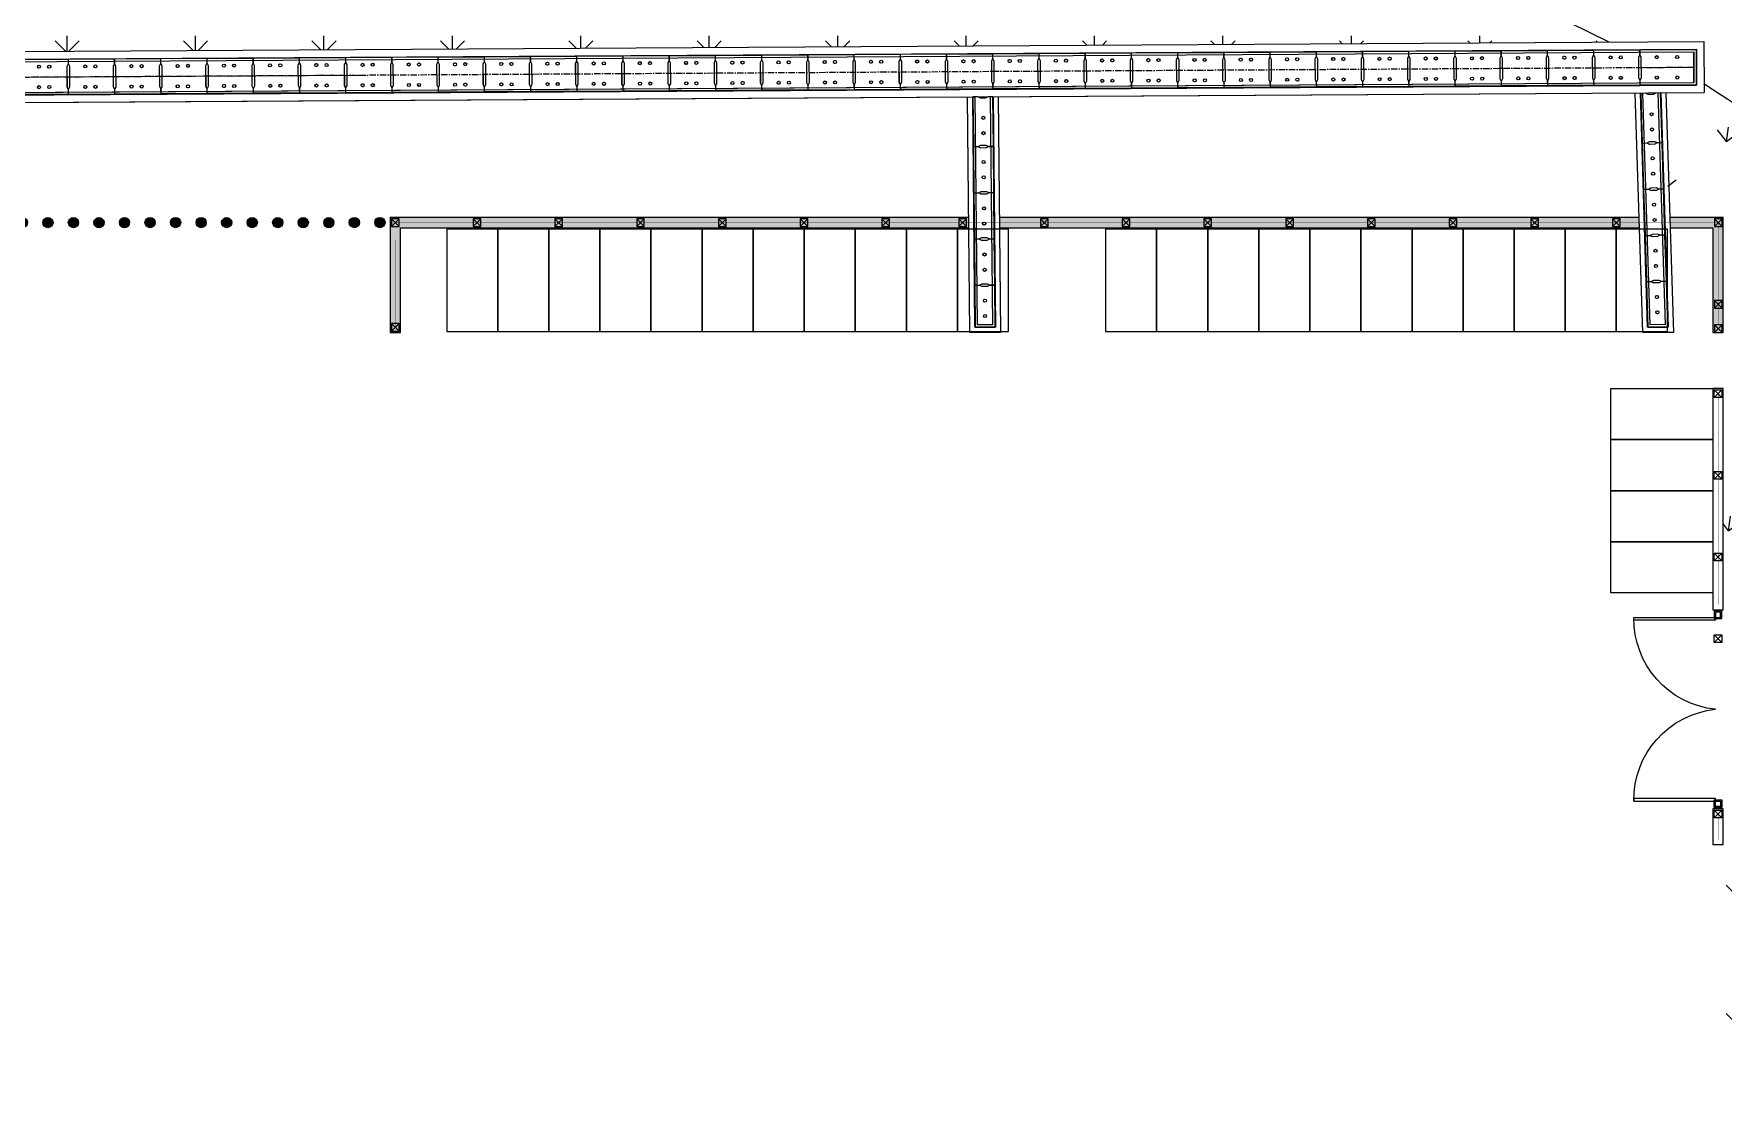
# Model space of a CAD drawing. Header units: millimetres. Extents: x -286774 to 170591, y -126585 to 81607.
# Drawn here: x 36223 to 69300, y 526 to 21448 of the extents above; entities that cross this region are included whole.
import ezdxf

# ---------------------------------------------------------------- set-up
doc = ezdxf.new("R2010")
doc.units = ezdxf.units.MM
doc.header["$LTSCALE"] = 100
doc.header["$MEASUREMENT"] = 0
doc.linetypes.add('CENTERX2', pattern=[4, 2.5, -0.5, 0.5, -0.5])
for name, color, linetype, lineweight in [('1.Fence Wall', 2, 'Continuous', 15), ('ARC-VIEW', 90, 'Continuous', 5), ('ARC_HATCH', 8, 'Continuous', 9), ('BOLLARD', 221, 'Continuous', 5), ('Fence', 1, 'Continuous', 9), ('gate', 5, 'Continuous', 9), ('net thay', 7, 'Continuous', 9), ('TAN CANG-profile- REVISE1$0$8', 17, 'Continuous', 0), ('trench cover', 74, 'Continuous', 0), ('UPVC D90', 6, 'Continuous', 30), ('X-FENCE_Suoi Tien Substation_Fence at yards_Elevation$0$$1$XBASE SUOI TIEN$0$A-Hatch', 8, 'Continuous', 5)]:
    doc.layers.add(name, color=color, linetype=linetype, lineweight=lineweight)
doc.layers.add('ARC-PAKING-AR', color=9, linetype='Continuous', lineweight=0, true_color=0x808080)
for name, color, linetype in [('detail', 7, 'Continuous'), ('L1-DRAINAGE-LONG_DITCH', 6, 'Continuous'), ('L1-DRAINAGE-TRANS_PIPE', 230, 'CENTERX2')]:
    doc.layers.add(name, color=color, linetype=linetype)

# ---------------------------------------------------------------- blocks, each defined once
blk = doc.blocks.new('c1')
at = {"layer": 'trench cover'}
blk.add_lwpolyline([(875, 345), (875, 250), (850, 200), (850, -200), (875, -250), (875, -345), (-25, -345), (-25, -250), (0, -200), (0, 200), (-25, 250), (-25, 345)], close=True, dxfattribs=at)
for centre in [(304, 200), (504, 200), (304, -200), (504, -200)]:
    blk.add_circle(centre, 30, dxfattribs=at)
blk = doc.blocks.new('*U28')
at = {"layer": 'trench cover', "xscale": 0.001, "yscale": 0.001, "zscale": 0.001}
blk.add_blockref('c1', (-0.425, 0), dxfattribs=at)
blk = doc.blocks.new('*U29')
at = {"layer": 'trench cover'}
for p in [(117.65, 0), (118.555, 0), (119.46, 0), (120.365, 0), (121.27, 0), (122.175, 0), (123.08, 0), (123.985, 0), (124.89, 0), (125.795, 0), (126.7, 0), (127.605, 0), (128.51, 0), (129.415, 0), (130.32, 0), (131.225, 0), (132.13, 0), (133.035, 0), (133.94, 0), (134.845, 0), (135.75, 0), (136.655, 0), (137.56, 0), (138.465, 0), (139.37, 0), (140.275, 0), (141.18, 0), (142.085, 0), (142.99, 0), (143.895, 0), (144.8, 0), (145.705, 0), (146.61, 0), (147.515, 0), (148.42, 0)]:
    blk.add_blockref('*U28', p, dxfattribs=at)
blk = doc.blocks.new('ttc')
at = {"layer": 'L1-DRAINAGE-LONG_DITCH', "ltscale": 0.1}
blk.add_line((135.43, 24.12), (135.345, 24.714), dxfattribs=at)
at = {"layer": 'L1-DRAINAGE-LONG_DITCH', "ltscale": 0.8, "flags": 128}
for points in [[(-14.775, 3.366), (135.514, 24.94)], [(135.514, 24.94), (135.656, 23.951)], [(-14.605, 3.239), (135.387, 24.771)], [(135.387, 24.771), (135.486, 24.078)], [(-11.113, -15.713), (-12.346, -6.258), (-12.815, -4.308), (-13.813, 2.645), (135.486, 24.078)], [(-10.964, -15.694), (-12.198, -6.23), (-12.667, -4.279), (-13.643, 2.518), (135.656, 23.951)], [(134.913, 23.844), (135.696, 19.218), (135.102, 19.136), (134.319, 23.759)], [(134.814, 23.83), (135.58, 19.303), (135.184, 19.248), (134.418, 23.773)], [(121.973, 21.986), (122.647, 17.422), (122.053, 17.341), (121.379, 21.901)], [(121.874, 21.972), (122.533, 17.508), (122.137, 17.453), (121.478, 21.916)]]:
    blk.add_lwpolyline(points, dxfattribs=at)
at = {"layer": 'L1-DRAINAGE-LONG_DITCH', "ltscale": 0.3}
for points in [[(-14.549, 3.196), (135.344, 24.714)], [(135.344, 24.714), (135.429, 24.12)], [(-13.869, 2.688), (135.429, 24.12)], [(135.526, 19.347), (134.765, 23.823)], [(135.229, 19.304), (134.468, 23.78)], [(135.526, 19.347), (135.229, 19.304)], [(122.477, 17.55), (122.18, 17.51)]]:
    blk.add_lwpolyline(points, dxfattribs=at)
at = {"layer": 'L1-DRAINAGE-LONG_DITCH', "ltscale": 0.3, "elevation": 0.116}
for points in [[(122.18, 17.51), (121.528, 21.922)], [(122.477, 17.55), (121.825, 21.965)]]:
    blk.add_lwpolyline(points, dxfattribs=at)
at = {"layer": 'L1-DRAINAGE-TRANS_PIPE', "ltscale": 0.5, "flags": 128}
blk.add_lwpolyline([(-14.209, 2.942), (135.387, 24.417)], dxfattribs=at)
at = {"layer": 'trench cover'}
for points in [[(135.481, 24.082), (134.392, 23.926), (134.379, 24.02), (134.396, 24.073), (134.339, 24.469), (134.308, 24.515), (134.294, 24.609), (135.383, 24.765)], [(134.809, 23.83), (134.716, 23.814), (134.67, 23.781), (134.572, 23.765), (134.518, 23.781), (134.425, 23.765), (134.587, 22.806), (134.681, 22.822), (134.726, 22.855), (134.824, 22.871), (134.878, 22.855), (134.971, 22.871)], [(134.972, 22.866), (134.879, 22.85), (134.834, 22.817), (134.735, 22.801), (134.681, 22.817), (134.588, 22.801), (134.738, 21.914), (134.832, 21.929), (134.877, 21.962), (134.975, 21.979), (135.029, 21.963), (135.122, 21.979)], [(121.869, 21.975), (121.775, 21.961), (121.729, 21.929), (121.63, 21.914), (121.577, 21.932), (121.483, 21.918), (121.625, 20.955), (121.719, 20.969), (121.765, 21.001), (121.864, 21.016), (121.917, 20.998), (122.011, 21.012)], [(135.123, 21.974), (135.03, 21.958), (134.984, 21.925), (134.886, 21.908), (134.832, 21.925), (134.739, 21.909), (134.889, 21.021), (134.983, 21.037), (135.028, 21.07), (135.126, 21.087), (135.18, 21.071), (135.273, 21.086)], [(122.011, 21.007), (121.917, 20.994), (121.872, 20.962), (121.773, 20.947), (121.72, 20.964), (121.626, 20.95), (121.757, 20.06), (121.851, 20.074), (121.897, 20.106), (121.996, 20.121), (122.049, 20.103), (122.143, 20.117)], [(135.274, 21.081), (135.181, 21.066), (135.135, 21.033), (135.037, 21.016), (134.983, 21.032), (134.89, 21.016), (135.04, 20.129), (135.133, 20.145), (135.179, 20.178), (135.277, 20.195), (135.331, 20.178), (135.424, 20.194)], [(135.188, 19.254), (135.574, 19.307), (135.425, 20.189), (135.331, 20.173), (135.286, 20.14), (135.188, 20.124), (135.134, 20.14), (135.041, 20.124)], [(122.144, 20.112), (122.05, 20.098), (122.004, 20.066), (121.905, 20.052), (121.852, 20.069), (121.758, 20.055), (121.889, 19.165), (121.983, 19.179), (122.029, 19.211), (122.128, 19.225), (122.181, 19.208), (122.275, 19.222)], [(122.276, 19.217), (122.182, 19.203), (122.136, 19.171), (122.037, 19.156), (121.984, 19.174), (121.89, 19.16), (122.021, 18.27), (122.115, 18.283), (122.161, 18.315), (122.26, 18.33), (122.313, 18.313), (122.407, 18.326)], [(122.142, 17.459), (122.527, 17.512), (122.408, 18.322), (122.314, 18.308), (122.268, 18.276), (122.169, 18.261), (122.116, 18.278), (122.022, 18.265)]]:
    blk.add_lwpolyline(points, close=True, dxfattribs=at)
for centre in [(134.64, 24.512), (135.036, 24.569), (134.697, 24.116), (135.093, 24.173), (134.691, 23.391), (134.741, 23.096), (134.83, 22.538), (134.88, 22.242), (121.741, 21.539), (134.981, 21.645), (121.785, 21.242), (135.031, 21.35), (121.862, 20.682), (135.132, 20.753), (121.906, 20.385), (135.182, 20.457), (135.283, 19.861), (121.995, 19.787), (122.038, 19.49), (135.333, 19.565), (122.127, 18.892), (122.171, 18.595), (122.259, 17.996), (122.303, 17.699)]:
    blk.add_circle(centre, 0.03, dxfattribs=at)
at = {"layer": 'trench cover', "rotation": 8.169265610718904}
blk.add_blockref('*U29', (-13.021, 3.113), dxfattribs=at)
blk = doc.blocks.new('packing-ar')
at = {"layer": 'ARC-PAKING-AR'}
for points in [[(113.057, 30.701), (114.057, 30.701), (114.057, 32.701), (113.057, 32.701)], [(114.057, 30.701), (115.057, 30.701), (115.057, 32.701), (114.057, 32.701)], [(115.057, 30.7), (116.057, 30.7), (116.057, 32.7), (115.057, 32.7)], [(116.057, 30.7), (117.057, 30.7), (117.057, 32.7), (116.057, 32.7)], [(117.057, 30.7), (118.057, 30.7), (118.057, 32.7), (117.057, 32.7)], [(118.057, 30.7), (119.057, 30.7), (119.057, 32.7), (118.057, 32.7)], [(119.057, 30.7), (120.057, 30.7), (120.057, 32.7), (119.057, 32.7)], [(120.057, 30.7), (121.057, 30.7), (121.057, 32.7), (120.057, 32.7)], [(121.057, 30.7), (122.057, 30.7), (122.057, 32.7), (121.057, 32.7)], [(122.057, 30.7), (123.057, 30.7), (123.057, 32.7), (122.057, 32.7)], [(123.057, 30.7), (124.057, 30.7), (124.057, 32.7), (123.057, 32.7)], [(125.957, 30.7), (126.957, 30.7), (126.957, 32.7), (125.957, 32.7)], [(126.957, 30.7), (127.957, 30.7), (127.957, 32.7), (126.957, 32.7)], [(127.957, 30.7), (128.957, 30.7), (128.957, 32.7), (127.957, 32.7)], [(128.957, 30.7), (129.957, 30.7), (129.957, 32.7), (128.957, 32.7)], [(129.957, 30.7), (130.957, 30.7), (130.957, 32.7), (129.957, 32.7)], [(130.957, 30.7), (131.957, 30.7), (131.957, 32.7), (130.957, 32.7)], [(131.957, 30.7), (132.957, 30.7), (132.957, 32.7), (131.957, 32.7)], [(132.957, 30.7), (133.957, 30.7), (133.957, 32.7), (132.957, 32.7)], [(133.957, 30.7), (134.957, 30.7), (134.957, 32.7), (133.957, 32.7)], [(134.957, 30.7), (135.957, 30.7), (135.957, 32.7), (134.957, 32.7)], [(135.957, 30.7), (136.957, 30.7), (136.957, 32.7), (135.957, 32.7)], [(137.85, 29.581), (137.85, 28.581), (135.85, 28.581), (135.85, 29.581)], [(137.85, 28.581), (137.85, 27.581), (135.85, 27.581), (135.85, 28.581)], [(137.85, 27.581), (137.85, 26.581), (135.85, 26.581), (135.85, 27.581)], [(137.85, 26.581), (137.85, 25.581), (135.85, 25.581), (135.85, 26.581)]]:
    blk.add_lwpolyline(points, close=True, dxfattribs=at)
blk = doc.blocks.new('bollard H')
at = {"layer": 'BOLLARD'}
h = blk.add_hatch(color=256, dxfattribs=at)
h.dxf.hatch_style = 1
h.set_gradient(color1=(128, 128, 128), tint=1, name='SPHERICAL')
edge = h.paths.add_edge_path()
edge.add_arc((0, 0), 0.1, -7.8306, 352.1694)
blk.add_circle((0, 0), 0.1, dxfattribs=at)
blk = doc.blocks.new('*U88')
at = {"layer": 'BOLLARD', "xscale": 999.9999999999999, "yscale": 999.9999999999999, "zscale": 999.9999999999999, "rotation": 277.8305783406321}
blk.add_blockref('bollard H', (0, 0), dxfattribs=at)
blk = doc.blocks.new('*U89')
at = {"layer": 'BOLLARD'}
for p in [(8916, 1226), (9411, 1294), (9907, 1362), (10402, 1431), (10897, 1499), (6439, 886), (6935, 954), (7430, 1022), (7925, 1090), (8421, 1158), (4458, 613), (4953, 681), (5449, 749), (5944, 817), (1981, 272), (2477, 341), (2972, 409), (3467, 477), (3963, 545), (0, 0), (495, 68), (991, 136), (1486, 204)]:
    blk.add_blockref('*U88', p, dxfattribs=at)
blk = doc.blocks.new('TRU D60')
at = {"layer": 'Fence'}
for p, q in [((-99532, -940350), (-99382, -940200)), ((-99532, -940200), (-99382, -940350))]:
    blk.add_line(p, q, dxfattribs=at)
blk.add_lwpolyline([(-99532, -940350), (-99382, -940350), (-99382, -940200), (-99532, -940200)], close=True, dxfattribs=at)
blk = doc.blocks.new('*U111')
at = {"layer": 'UPVC D90', "rotation": 7.780999999999881}
blk.add_blockref('TRU D60', (-28760, 945083), dxfattribs=at)
blk = doc.blocks.new('*U112')
at = {"layer": 'net thay'}
blk.add_blockref('*U111', (0, 0), dxfattribs=at)
blk = doc.blocks.new('*U113')
at = {"layer": 'UPVC D90'}
blk.add_blockref('TRU D60', (99457, 940275), dxfattribs=at)
blk = doc.blocks.new('*U92')
at = {"layer": 'detail'}
for p in [(0, 0), (1600, 0), (3200, 0), (4800, 0), (6400, 0), (8000, 0), (9600, 0)]:
    blk.add_blockref('*U113', p, dxfattribs=at)
blk = doc.blocks.new('*U93')
at = {"layer": 'UPVC D90'}
blk.add_blockref('TRU D60', (99457, 940275), dxfattribs=at)
blk = doc.blocks.new('*U94')
at = {"layer": 'detail'}
for p in [(0, 0), (1600, 0), (3200, 0), (4800, 0), (6400, 0), (8000, 0), (9600, 0), (11200, 0), (12800, 0)]:
    blk.add_blockref('*U93', p, dxfattribs=at)
blk = doc.blocks.new('*U118')
at = {"layer": 'UPVC D90', "rotation": 7.830999999999795}
blk.add_blockref('TRU D60', (-29584, 945057), dxfattribs=at)
blk = doc.blocks.new('*U119')
at = {"layer": 'L1-DRAINAGE-TRANS_PIPE'}
blk.add_blockref('*U118', (0, 0), dxfattribs=at)
blk = doc.blocks.new('*U120')
at = {"layer": 'UPVC D90'}
blk.add_blockref('TRU D60', (99457, 940275), dxfattribs=at)
blk = doc.blocks.new('*U61')
at = {"layer": 'detail'}
blk.add_blockref('*U120', (0, 0), dxfattribs=at)
blk = doc.blocks.new('*U80')
at = {"layer": 'UPVC D90'}
blk.add_blockref('TRU D60', (99457, 940275), dxfattribs=at)
blk = doc.blocks.new('*U81')
at = {"layer": 'detail'}
for p in [(0, 4799), (0, 3200), (0, 1600), (0, 0)]:
    blk.add_blockref('*U80', p, dxfattribs=at)
blk = doc.blocks.new('*U82')
at = {"layer": 'UPVC D90'}
blk.add_blockref('TRU D60', (99457, 940275), dxfattribs=at)
blk = doc.blocks.new('*U104')
at = {"layer": 'detail'}
blk.add_blockref('*U82', (0, 0), dxfattribs=at)

msp = doc.modelspace()

# ---------------------------------------------------------------- hatches: boundary and pattern name
at = {"layer": 'ARC_HATCH'}
h = msp.add_hatch(dxfattribs=at)
h.set_pattern_fill('DOTS', color=256, scale=50, angle=-7.8306)
h.set_pattern_definition([(4e-10, (-28297.21, 2.145), (39.6875, 79.375), [0, -79.375])])
h.paths.add_polyline_path([(54532, 17650), (54530, 17850), (43200, 17850), (43200, 15600), (43400, 15600), (43400, 17650)])
h.paths.add_polyline_path([(67661, 17650), (67654, 17850), (55130, 17850), (55132, 17650)])
h.paths.add_polyline_path([(68254, 17850), (68261, 17650), (69100, 17650), (69100, 15600), (69300, 15600), (69300, 17850)])
at = {"layer": 'TAN CANG-profile- REVISE1$0$8'}
h = msp.add_hatch(dxfattribs=at)
h.set_pattern_fill('GRASS', color=256, scale=70, angle=-7.8306)
h.set_pattern_definition([(90, (-806730.6, -593718), (-1257.2359, 1257.2359), [333.375, -2181.0967]), (45, (-806730.6, -593718), (-1257.236, 1257.236), [333.375, -1444.625]), (135, (-806730.6, -593718), (-1257.236, -1257.236), [333.375, -1444.625])])
h.paths.add_polyline_path([(28867, 34379), (22755, 36028), (16552, 37283), (10271, 38194), (3925, 38811), (-8600, 39352), (-8600, 20837), (67069, 21284), (63284, 23152), (58584, 25297), (49362, 29063)])
h = msp.add_hatch(dxfattribs=at)
h.set_pattern_fill('GRASS', color=256, scale=60, angle=-7.8306)
h.set_pattern_definition([(82.16942166, (-763304724.7, -1100613175.4), (-920.761064, 1214.4031713), [285.75, -1869.5114688]), (37.16942166, (-763304724.7, -1100613175.4), (-920.7610641, 1214.4031715), [285.75, -1238.25]), (127.16942166, (-763304724.7, -1100613175.4), (-1214.4031715, -920.7610641), [285.75, -1238.25])])
edge = h.paths.add_edge_path()
edge.add_line((74515, 13980), (74480, 13981))
edge.add_arc((74492, 14481), 500, 178.6206, 268.6206, ccw=False)
edge.add_line((73992, 14493), (74017, 15493))
edge.add_arc((74516, 15481), 500, 118.09, 178.6206, ccw=False)
edge.add_line((74281, 15922), (73116, 17232))
edge.add_line((73116, 17232), (72122, 18222))
edge.add_line((72122, 18222), (71109, 19024))
edge.add_line((71109, 19024), (68951, 20472))
edge.add_line((68951, 20472), (68929, 20295))
edge.add_line((68929, 20295), (68179, 20290))
edge.add_line((68179, 20290), (68254, 17848))
edge.add_line((68254, 17848), (69333, 17848))
edge.add_line((69333, 17848), (69333, 14500))
edge.add_line((69333, 14500), (69300, 14498))
edge.add_line((69300, 14498), (69301, 10170))
edge.add_line((69301, 10170), (75175, 11605))
edge.add_line((75175, 11605), (75102, 11819))
edge.add_line((75102, 11819), (75832, 12340))
edge.add_line((75832, 12340), (76129, 12704))
edge.add_line((76129, 12704), (76286, 12970))
edge.add_line((76286, 12970), (76385, 13186))
edge.add_line((76385, 13186), (76435, 13322))
edge.add_line((76435, 13322), (76540, 13750))
edge.add_line((76540, 13750), (76569, 14232))
edge.add_line((76569, 14232), (76012, 14245))
edge.add_line((76012, 14245), (76015, 14377))
edge.add_line((76015, 14377), (75950, 14185))
edge.add_line((75950, 14185), (75783, 14025))
edge.add_line((75783, 14025), (75108, 13965))
edge.add_line((75108, 13965), (74517, 13980))
edge.add_line((74517, 13980), (74515, 13980))
h = msp.add_hatch(dxfattribs=at)
h.set_pattern_fill('GRASS', color=256, scale=70, angle=-7.8306)
h.set_pattern_definition([(90, (-806699.4, -471950.4), (-1257.2359, 1257.2359), [333.375, -2181.0967]), (45, (-806699.4, -471950.4), (-1257.236, 1257.236), [333.375, -1444.625]), (135, (-806699.4, -471950.4), (-1257.236, -1257.236), [333.375, -1444.625])])
h.paths.add_polyline_path([(68750, -4450), (69300, -4450), (69300, -6070), (77623, -5308), (79124, -4791), (79124, -4510), (79736, -4097), (80139, -3735), (80613, -3171), (80969, -2576), (81298, -1706), (81414, -1108), (81348, -519), (81102, -519), (80985, -685), (80715, -877), (79938, -897), (79476, -886), (79263, -786), (79093, -524), (79088, 709), (79223, 957), (79571, 1103), (80577, 1104), (80930, 957), (81077, 604), (81102, 881), (81335, 881), (81431, 1300), (81333, 1947), (81070, 2719), (80890, 3145), (79910, 4310), (78987, 4941), (78023, 5308), (77179, 5441), (77099, 5670), (77090, 5693), (71632, 6078), (69315, 6268), (69320, 4430), (68750, 4450)])

# ---------------------------------------------------------------- linework, layer by layer
at = {"layer": '1.Fence Wall', "flags": 128}
for points in [[(43200, 17850), (43200, 15600), (43400, 15600), (43400, 17650), (54532, 17650)], [(54530, 17850), (43200, 17850)], [(67654, 17850), (55130, 17850)], [(55132, 17650), (67661, 17650)], [(68261, 17650), (69100, 17650), (69100, 15600), (69300, 15600), (69300, 17850), (68254, 17850)]]:
    msp.add_lwpolyline(points, dxfattribs=at)
for points in [[(69100, 10170), (69300, 10170), (69300, 14500), (69100, 14500)], [(69100, 5570), (69300, 5570), (69300, 6270), (69100, 6270)]]:
    msp.add_lwpolyline(points, close=True, dxfattribs=at)
at = {"layer": 'ARC-VIEW', "flags": 128}
msp.add_lwpolyline([(67070, 21284), (63284, 23152), (58584, 25297), (49362, 29063), (28867, 34379), (22755, 36028), (16552, 37283), (10271, 38194), (3925, 38811), (-8800, 39361)], dxfattribs=at)
at = {"layer": 'ARC-VIEW'}
msp.add_lwpolyline([(68919, 20474), (69187, 20301), (69479, 20111), (69789, 19908), (70109, 19695), (70435, 19475), (70760, 19251), (71077, 19026), (71380, 18803), (71666, 18582), (71946, 18352), (72233, 18096), (72542, 17799), (72886, 17446), (73280, 17022), (73737, 16511), (74260, 15910)], dxfattribs=at)
at = {"layer": 'gate', "flags": 128}
msp.add_lwpolyline([(67550, 6420, -0.389175), (69150, 8220, -0.389175), (67550, 10020)], format="xyb", dxfattribs=at)
for points in [[(67550, 10020), (69150, 10020), (69150, 9967), (67550, 9967)], [(69125, 9995), (69275, 9995), (69275, 10145), (69125, 10145)], [(69150, 10020), (69250, 10020), (69250, 10120), (69150, 10120)], [(67550, 6420), (69150, 6420), (69150, 6473), (67550, 6473)], [(69125, 6445), (69275, 6445), (69275, 6295), (69125, 6295)], [(69150, 6420), (69250, 6420), (69250, 6320), (69150, 6320)]]:
    msp.add_lwpolyline(points, close=True, dxfattribs=at)
at = {"layer": 'L1-DRAINAGE-LONG_DITCH', "ltscale": 0.1}
msp.add_line((68728, 20494), (68725, 21094), dxfattribs=at)
at = {"layer": 'L1-DRAINAGE-LONG_DITCH', "ltscale": 0.8, "flags": 128}
for points in [[(-82904, 20397), (68923, 21295)], [(68923, 21295), (68929, 20295)], [(-82753, 20248), (68774, 21144)], [(68774, 21144), (68778, 20444)], [(-81875, 997), (-81809, 10533), (-82007, 12529), (-82049, 19552), (68778, 20444)], [(-22150, 19757), (68929, 20295)], [(55106, 20213), (55152, 15600), (54552, 15600), (54506, 20210)], [(55006, 20212), (55051, 15700), (54651, 15700), (54606, 20211)], [(68179, 20290), (68324, 15601), (67724, 15601), (67579, 20287)], [(68079, 20290), (68221, 15701), (67821, 15701), (67679, 20288)]]:
    msp.add_lwpolyline(points, dxfattribs=at)
at = {"layer": 'L1-DRAINAGE-LONG_DITCH', "ltscale": 0.3}
for points in [[(-82702, 20199), (68724, 21094)], [(68724, 21094), (68728, 20494)], [(10100, 20147), (68728, 20494)], [(67873, 15750), (67729, 20288)], [(68173, 15752), (68029, 20290)], [(55001, 15749), (54701, 15751)], [(68173, 15752), (67873, 15750)]]:
    msp.add_lwpolyline(points, dxfattribs=at)
at = {"layer": 'L1-DRAINAGE-LONG_DITCH', "ltscale": 0.3, "elevation": 116}
for points in [[(54701, 15751), (54656, 20211)], [(55001, 15749), (54956, 20212)]]:
    msp.add_lwpolyline(points, dxfattribs=at)
at = {"layer": 'L1-DRAINAGE-TRANS_PIPE', "ltscale": 0.5, "flags": 128}
msp.add_lwpolyline([(-82401, 19900), (68726, 20794)], dxfattribs=at)
at = {"layer": 'trench cover'}
for points in [[(36895, 20951), (36896, 20856), (36871, 20805), (36873, 20406), (36899, 20356), (36899, 20261), (35999, 20255), (35999, 20350), (36023, 20401), (36021, 20800), (35996, 20850), (35995, 20945)], [(37800, 20956), (37801, 20861), (37776, 20811), (37778, 20411), (37804, 20361), (37804, 20266), (36904, 20261), (36904, 20356), (36928, 20406), (36926, 20806), (36901, 20856), (36900, 20951)], [(38705, 20961), (38706, 20866), (38681, 20816), (38683, 20416), (38709, 20366), (38709, 20271), (37809, 20266), (37809, 20361), (37833, 20411), (37831, 20811), (37806, 20861), (37805, 20956)], [(39610, 20967), (39611, 20872), (39586, 20821), (39588, 20422), (39614, 20372), (39614, 20277), (38714, 20272), (38714, 20367), (38738, 20417), (38736, 20816), (38711, 20866), (38710, 20961)], [(40515, 20972), (40516, 20877), (40491, 20827), (40493, 20427), (40519, 20377), (40519, 20282), (39619, 20277), (39619, 20372), (39643, 20422), (39641, 20822), (39616, 20872), (39615, 20967)], [(41420, 20977), (41421, 20882), (41396, 20832), (41398, 20432), (41424, 20383), (41424, 20288), (40524, 20282), (40524, 20377), (40548, 20427), (40546, 20827), (40521, 20877), (40520, 20972)], [(42325, 20983), (42326, 20888), (42301, 20838), (42303, 20438), (42329, 20388), (42329, 20293), (41429, 20288), (41429, 20383), (41453, 20433), (41451, 20833), (41426, 20882), (41425, 20977)], [(43230, 20988), (43231, 20893), (43206, 20843), (43208, 20443), (43234, 20393), (43234, 20298), (42334, 20293), (42334, 20388), (42358, 20438), (42356, 20838), (42331, 20888), (42330, 20983)], [(44135, 20993), (44136, 20898), (44111, 20848), (44113, 20448), (44139, 20399), (44139, 20304), (43239, 20298), (43239, 20393), (43263, 20443), (43261, 20843), (43236, 20893), (43235, 20988)], [(45040, 20999), (45041, 20904), (45016, 20854), (45018, 20454), (45044, 20404), (45044, 20309), (44144, 20304), (44144, 20399), (44168, 20449), (44166, 20849), (44141, 20898), (44140, 20993)], [(45945, 21004), (45946, 20909), (45921, 20859), (45923, 20459), (45949, 20409), (45949, 20314), (45049, 20309), (45049, 20404), (45073, 20454), (45071, 20854), (45046, 20904), (45045, 20999)], [(46850, 21009), (46851, 20914), (46826, 20864), (46828, 20464), (46854, 20415), (46854, 20320), (45954, 20314), (45954, 20409), (45978, 20459), (45976, 20859), (45951, 20909), (45950, 21004)], [(47755, 21015), (47756, 20920), (47731, 20870), (47733, 20470), (47759, 20420), (47759, 20325), (46859, 20320), (46859, 20415), (46883, 20465), (46881, 20865), (46856, 20914), (46855, 21009)], [(48660, 21020), (48661, 20925), (48636, 20875), (48638, 20475), (48664, 20425), (48664, 20330), (47764, 20325), (47764, 20420), (47788, 20470), (47786, 20870), (47761, 20920), (47760, 21015)], [(49565, 21025), (49566, 20930), (49541, 20880), (49543, 20481), (49569, 20431), (49569, 20336), (48669, 20330), (48669, 20425), (48693, 20476), (48691, 20875), (48666, 20925), (48665, 21020)], [(50470, 21031), (50471, 20936), (50446, 20886), (50448, 20486), (50473, 20436), (50474, 20341), (49574, 20336), (49574, 20431), (49598, 20481), (49596, 20881), (49571, 20931), (49570, 21026)], [(51375, 21036), (51376, 20941), (51351, 20891), (51353, 20491), (51378, 20441), (51379, 20346), (50479, 20341), (50478, 20436), (50503, 20486), (50501, 20886), (50476, 20936), (50475, 21031)], [(52280, 21042), (52281, 20947), (52256, 20896), (52258, 20497), (52283, 20447), (52284, 20352), (51384, 20346), (51383, 20441), (51408, 20492), (51406, 20891), (51381, 20941), (51380, 21036)], [(53185, 21047), (53185, 20952), (53161, 20902), (53163, 20502), (53188, 20452), (53189, 20357), (52289, 20352), (52288, 20447), (52313, 20497), (52311, 20897), (52286, 20947), (52285, 21042)], [(54090, 21052), (54090, 20957), (54066, 20907), (54068, 20507), (54093, 20457), (54094, 20362), (53194, 20357), (53193, 20452), (53218, 20502), (53216, 20902), (53190, 20952), (53190, 21047)], [(54995, 21058), (54995, 20963), (54971, 20912), (54973, 20513), (54998, 20463), (54999, 20368), (54099, 20362), (54098, 20457), (54123, 20508), (54121, 20907), (54095, 20957), (54095, 21052)], [(55900, 21063), (55900, 20968), (55876, 20918), (55878, 20518), (55903, 20468), (55904, 20373), (55004, 20368), (55003, 20463), (55028, 20513), (55026, 20913), (55000, 20963), (55000, 21058)], [(56805, 21068), (56805, 20973), (56781, 20923), (56783, 20523), (56808, 20473), (56809, 20378), (55909, 20373), (55908, 20468), (55933, 20518), (55931, 20918), (55905, 20968), (55905, 21063)], [(57710, 21074), (57710, 20979), (57686, 20928), (57688, 20529), (57713, 20479), (57714, 20384), (56814, 20379), (56813, 20474), (56838, 20524), (56836, 20923), (56810, 20973), (56810, 21068)], [(58615, 21079), (58615, 20984), (58591, 20934), (58593, 20534), (58618, 20484), (58619, 20389), (57719, 20384), (57718, 20479), (57743, 20529), (57741, 20929), (57715, 20979), (57715, 21074)], [(59520, 21084), (59520, 20989), (59496, 20939), (59498, 20539), (59523, 20490), (59524, 20395), (58624, 20389), (58623, 20484), (58648, 20534), (58646, 20934), (58620, 20984), (58620, 21079)], [(60425, 21090), (60425, 20995), (60401, 20945), (60403, 20545), (60428, 20495), (60429, 20400), (59529, 20395), (59528, 20490), (59553, 20540), (59551, 20940), (59525, 20989), (59525, 21084)], [(61330, 21095), (61330, 21000), (61306, 20950), (61308, 20550), (61333, 20500), (61334, 20405), (60434, 20400), (60433, 20495), (60458, 20545), (60456, 20945), (60430, 20995), (60430, 21090)], [(62235, 21100), (62235, 21005), (62211, 20955), (62213, 20555), (62238, 20506), (62239, 20411), (61339, 20405), (61338, 20500), (61363, 20550), (61361, 20950), (61335, 21000), (61335, 21095)], [(63140, 21106), (63140, 21011), (63116, 20961), (63118, 20561), (63143, 20511), (63144, 20416), (62244, 20411), (62243, 20506), (62268, 20556), (62266, 20956), (62240, 21005), (62240, 21100)], [(64045, 21111), (64045, 21016), (64021, 20966), (64023, 20566), (64048, 20516), (64049, 20421), (63149, 20416), (63148, 20511), (63173, 20561), (63171, 20961), (63145, 21011), (63145, 21106)], [(64950, 21116), (64950, 21021), (64926, 20971), (64928, 20571), (64953, 20522), (64954, 20427), (64054, 20421), (64053, 20516), (64078, 20566), (64076, 20966), (64050, 21016), (64050, 21111)], [(65855, 21122), (65855, 21027), (65831, 20977), (65833, 20577), (65858, 20527), (65859, 20432), (64959, 20427), (64958, 20522), (64983, 20572), (64981, 20972), (64955, 21021), (64955, 21116)], [(66760, 21127), (66760, 21032), (66736, 20982), (66738, 20582), (66763, 20532), (66764, 20437), (65864, 20432), (65863, 20527), (65888, 20577), (65886, 20977), (65860, 21027), (65860, 21122)], [(67665, 21132), (67665, 21037), (67641, 20987), (67643, 20588), (67668, 20538), (67669, 20443), (66769, 20437), (66768, 20532), (66793, 20583), (66791, 20982), (66765, 21032), (66765, 21127)], [(68774, 20449), (67674, 20443), (67673, 20538), (67698, 20588), (67696, 20988), (67670, 21038), (67670, 21133), (68770, 21139)], [(55001, 20216), (54906, 20215), (54856, 20189), (54756, 20188), (54706, 20213), (54611, 20212), (54621, 19239), (54716, 19240), (54766, 19266), (54866, 19267), (54916, 19242), (55011, 19243)], [(68074, 20291), (67979, 20288), (67930, 20262), (67830, 20258), (67779, 20282), (67684, 20279), (67714, 19307), (67809, 19310), (67858, 19336), (67958, 19339), (68009, 19316), (68104, 19319)], [(55011, 19238), (54916, 19237), (54866, 19212), (54766, 19211), (54716, 19235), (54621, 19234), (54630, 18334), (54725, 18335), (54775, 18361), (54875, 18362), (54925, 18337), (55020, 18338)], [(68104, 19314), (68009, 19311), (67960, 19284), (67860, 19281), (67809, 19305), (67714, 19302), (67742, 18402), (67837, 18405), (67886, 18432), (67986, 18435), (68037, 18411), (68132, 18414)], [(55020, 18333), (54925, 18332), (54875, 18307), (54775, 18306), (54725, 18330), (54630, 18329), (54639, 17429), (54734, 17430), (54784, 17456), (54884, 17457), (54934, 17432), (55029, 17433)], [(68132, 18409), (68037, 18406), (67988, 18380), (67888, 18377), (67837, 18400), (67742, 18397), (67770, 17497), (67865, 17500), (67914, 17527), (68014, 17530), (68065, 17507), (68160, 17510)], [(55029, 17428), (54934, 17427), (54884, 17402), (54784, 17401), (54734, 17425), (54639, 17424), (54648, 16524), (54743, 16525), (54793, 16551), (54893, 16552), (54943, 16527), (55038, 16528)], [(68160, 17505), (68065, 17502), (68016, 17475), (67916, 17472), (67865, 17495), (67770, 17492), (67798, 16593), (67893, 16596), (67942, 16622), (68042, 16625), (68093, 16602), (68188, 16605)], [(67826, 15706), (68216, 15706), (68188, 16600), (68093, 16597), (68044, 16570), (67944, 16567), (67893, 16591), (67798, 16588)], [(54657, 15705), (55046, 15705), (55038, 16523), (54943, 16522), (54893, 16497), (54793, 16496), (54743, 16520), (54648, 16519)]]:
    msp.add_lwpolyline(points, close=True, dxfattribs=at)
for centre in [(37430, 20809), (38135, 20813), (38335, 20814), (39040, 20818), (39240, 20819), (39945, 20824), (40145, 20825), (40850, 20829), (41050, 20830), (41755, 20834), (41955, 20835), (42660, 20840), (42860, 20841), (43565, 20845), (43765, 20846), (44470, 20850), (44670, 20852), (45375, 20856), (45574, 20857), (46279, 20861), (46479, 20862), (47184, 20866), (47384, 20868), (48089, 20872), (48289, 20873), (48994, 20877), (49194, 20878), (49899, 20882), (50099, 20884), (50804, 20888), (51004, 20889), (51709, 20893), (51909, 20894), (52614, 20899), (52814, 20900), (53519, 20904), (53719, 20905), (54424, 20909), (54624, 20910), (55329, 20915), (55529, 20916), (56234, 20920), (56434, 20921), (57139, 20925), (57339, 20926), (58044, 20931), (58244, 20932), (58949, 20936), (59149, 20937), (59854, 20941), (60054, 20942), (60759, 20947), (60959, 20948), (61664, 20952), (61864, 20953), (62569, 20957), (62769, 20959), (63474, 20963), (63674, 20964), (64379, 20968), (64579, 20969), (65284, 20973), (65484, 20975), (66189, 20979), (66389, 20980), (67094, 20984), (67294, 20985), (67999, 20989), (68399, 20992), (36325, 20802), (36525, 20803), (37230, 20808), (49197, 20478), (49902, 20483), (50102, 20484), (50807, 20488), (51007, 20489), (51712, 20493), (51912, 20495), (52617, 20499), (52817, 20500), (53522, 20504), (53722, 20505), (54427, 20509), (54627, 20511), (55332, 20515), (55532, 20516), (56237, 20520), (56437, 20521), (57142, 20525), (57342, 20527), (58047, 20531), (58247, 20532), (58952, 20536), (59152, 20537), (59857, 20542), (60057, 20543), (60762, 20547), (60962, 20548), (61667, 20552), (61867, 20553), (62572, 20558), (62772, 20559), (63477, 20563), (63677, 20564), (64382, 20568), (64582, 20569), (65287, 20574), (65487, 20575), (66192, 20579), (66391, 20580), (67096, 20584), (67296, 20585), (68001, 20590), (68401, 20592), (36327, 20402), (36527, 20404), (37232, 20408), (37432, 20409), (38137, 20413), (38337, 20414), (39042, 20418), (39242, 20420), (39947, 20424), (40147, 20425), (40852, 20429), (41052, 20430), (41757, 20435), (41957, 20436), (42662, 20440), (42862, 20441), (43567, 20445), (43767, 20446), (44472, 20451), (44672, 20452), (45377, 20456), (45577, 20457), (46282, 20461), (46482, 20462), (47187, 20467), (47387, 20468), (48092, 20472), (48292, 20473), (48997, 20477), (67897, 19872), (54815, 19801), (54818, 19501), (67906, 19573), (54819, 18936), (67918, 19008), (54822, 18636), (67928, 18708), (54828, 18031), (67946, 18103), (54831, 17731), (67956, 17803), (67974, 17199), (54837, 17126), (67984, 16899), (54840, 16826), (54846, 16221), (68002, 16294), (54849, 15921), (68012, 15994)]:
    msp.add_circle(centre, 30, dxfattribs=at)
at = {"layer": 'X-FENCE_Suoi Tien Substation_Fence at yards_Elevation$0$$1$XBASE SUOI TIEN$0$A-Hatch', "const_width": 6}
for points in [[(69204, 15750), (69204, 17750), (43302, 17750), (43300, 15700)], [(69200, 14400), (69200, 10270)], [(69200, 14400), (69200, 10270)], [(69200, 5670), (69200, 6170)]]:
    msp.add_lwpolyline(points, dxfattribs=at)

# ---------------------------------------------------------------- block references
at = {"layer": 'ARC-PAKING-AR', "xscale": 1000, "yscale": 1000, "zscale": 1000}
msp.add_blockref('packing-ar', (-68750, -15081), dxfattribs=at)
at = {"layer": 'BOLLARD', "rotation": 352.169421660703}
msp.add_blockref('*U89', (32000, 17750), dxfattribs=at)
at = {"layer": 'detail', "rotation": 0.0004216607028151708}
for name, p in [('*U92', (43302, 17750)), ('*U94', (54409, 17750)), ('*U61', (69204, 16148))]:
    msp.add_blockref(name, p, dxfattribs=at)
at = {"layer": 'detail', "extrusion": (-4.40896e-25, 3.01655e-26, -1), "zscale": -1, "rotation": 180.0004216350262}
for name, p in [('*U81', (-69200, 14400)), ('*U104', (-69200, 6170))]:
    msp.add_blockref(name, p, dxfattribs=at)
at = {"layer": 'L1-DRAINAGE-LONG_DITCH', "xscale": 1000, "yscale": 1000, "zscale": 1000, "rotation": 352.169421660703}
msp.add_blockref('ttc', (-68725, 15050), dxfattribs=at)
at = {"layer": 'L1-DRAINAGE-TRANS_PIPE', "rotation": 352.169421660703}
msp.add_blockref('*U119', (69204, 17750), dxfattribs=at)
at = {"layer": 'net thay', "rotation": 352.169421660703}
msp.add_blockref('*U112', (43300, 15700), dxfattribs=at)
at = {"layer": 'UPVC D90', "rotation": 0.0004216607028199416}
msp.add_blockref('TRU D60', (168654, 955951), dxfattribs=at)

doc.saveas('drawing.dxf')
